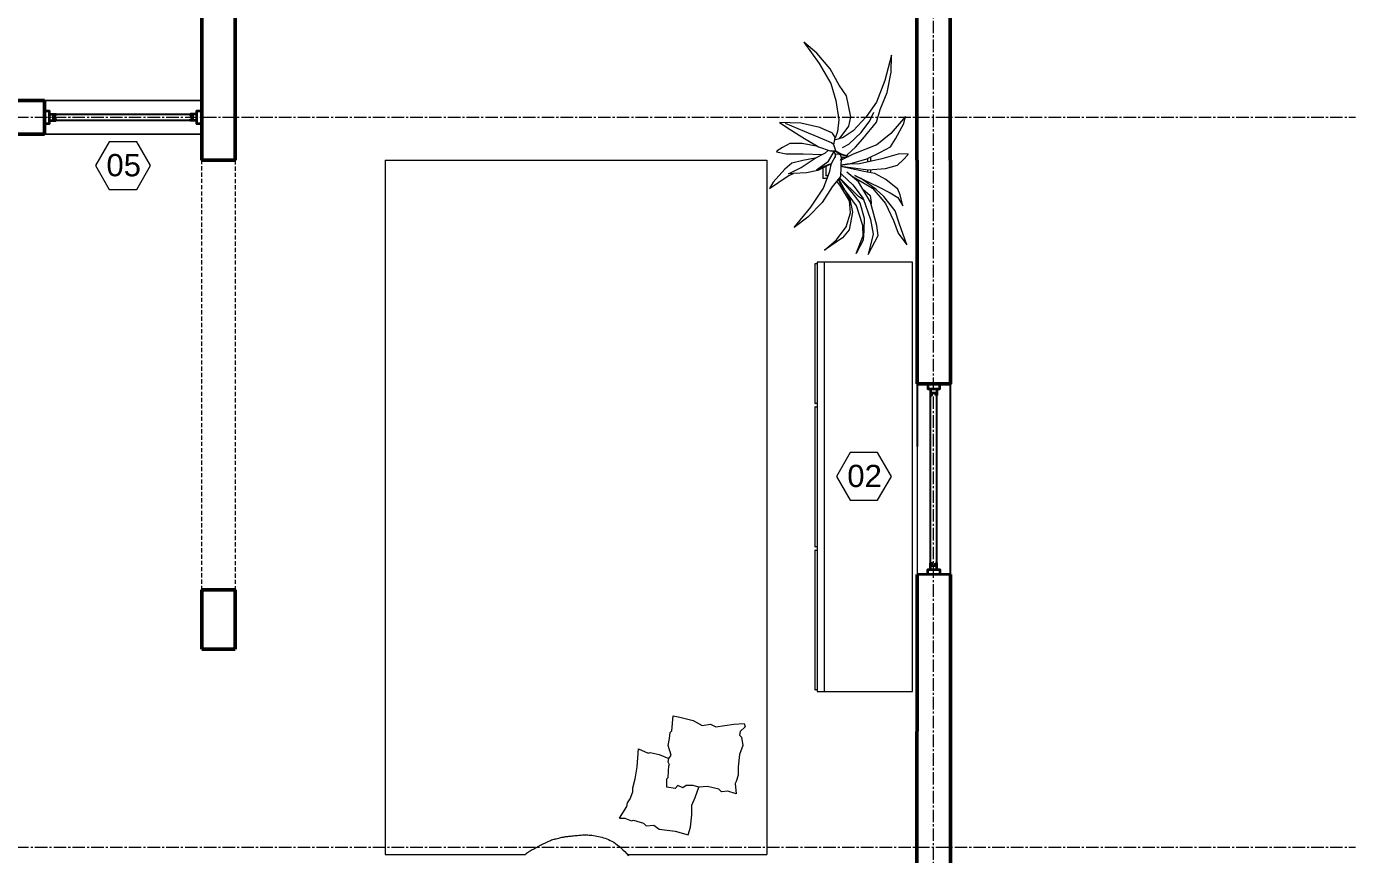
# Model space of a CAD drawing. Header units: centimetres. Extents: x -1487 to 7635, y -1892 to 2688.
# Drawn here: x 2628 to 3186, y 1132 to 1479 of the extents above; entities that cross this region are included whole.
import ezdxf

# ---------------------------------------------------------------- set-up
doc = ezdxf.new("R2010")
doc.units = ezdxf.units.CM
doc.linetypes.add('CENTRO2', pattern=[1.125, 0.75, -0.125, 0.125, -0.125])
doc.linetypes.add('HIDDEN', pattern=[0.375, 0.25, -0.125])
for name, color, linetype, lineweight in [('A-FURN', 8, 'Continuous', 18), ('A-FURN_Num_Penna__8_Num_Penna__8_Num_Penna__8_Num_Penna__8_Num_Penna__8_Num_Penna__8_Num_Penna__8_Num_Penna__8_Num_Penna__8_Num_Penna__8_Num_Penna__253', 253, 'Continuous', 18), ('A-WALL-FULL', 7, 'Continuous', 35), ('AA - linee quote', 3, 'Continuous', 13), ('AA - montanti', 7, 'Continuous', 35), ('AA - pareti sezionate', 7, 'Continuous', 50), ('AA - pareti sezionate_Num_Penna__254_Num_Penna__254_Num_Penna__254_Num_Penna__254_Num_Penna__254_Num_Penna__254_Num_Penna__254_Num_Penna__254_Num_Penna__254_Num_Penna__254', 254, 'Continuous', 18), ('AA - serramenti e porte', 4, 'Continuous', 25), ('AA- arredo', 8, 'Continuous', 18), ('J- montanti', 7, 'Continuous', 35), ('PIANTE_Num_Penna__252_Num_Penna__252_Num_Penna__252', 252, 'Continuous', 18)]:
    doc.layers.add(name, color=color, linetype=linetype, lineweight=lineweight)
doc.layers.add('A-WALL-FULL_Num_Penna__7_Num_Penna__7_Num_Penna__7_Num_Penna__7_Num_Penna__7_Num_Penna__7_Num_Penna__7_Num_Penna__7_Num_Penna__10_Num_Penna__11_Num_Penna__13', color=7, linetype='Continuous', lineweight=18, true_color=0x636466)
doc.layers.add('Layer1', color=7, linetype='Continuous')
doc.styles.add('ARIAL', font='Arial.ttf')

msp = doc.modelspace()

# ---------------------------------------------------------------- linework, layer by layer
at = {"layer": 'A-FURN'}
for p, q in [((2701.5996, 1448.1865), (2635.5996, 1448.1865)), ((2701.5996, 1434.1865), (2635.5996, 1434.1865))]:
    msp.add_line(p, q, dxfattribs=at)
at = {"layer": 'A-FURN_Num_Penna__8_Num_Penna__8_Num_Penna__8_Num_Penna__8_Num_Penna__8_Num_Penna__8_Num_Penna__8_Num_Penna__8_Num_Penna__8_Num_Penna__8_Num_Penna__253', "color": 253, "linetype": 'Continuous', "lineweight": 18}
for p, q in [((2898.7521, 1183.935), (2899.3324, 1190.3184)), ((2899.3324, 1190.3184), (2902.234, 1189.7381)), ((2902.234, 1189.7381), (2907.747, 1188.2873)), ((2907.747, 1188.2873), (2911.519, 1186.2562)), ((2897.8816, 1180.7433), (2898.1718, 1183.3547)), ((2898.1718, 1183.3547), (2898.7521, 1183.935)), ((2911.519, 1186.2562), (2915.0009, 1186.8365)), ((2915.0009, 1186.8365), (2917.3221, 1185.6759)), ((2917.3221, 1185.6759), (2924.8662, 1186.8365)), ((2924.8662, 1186.8365), (2929.2186, 1187.1267)), ((2927.4776, 1183.6448), (2927.1875, 1182.194)), ((2927.1875, 1182.194), (2928.0579, 1181.3236)), ((2929.5087, 1185.6759), (2927.4776, 1183.6448)), ((2929.2186, 1187.1267), (2929.5087, 1185.6759)), ((2884.5344, 1172.6189), (2884.8246, 1176.3909)), ((2884.8246, 1176.3909), (2888.8868, 1174.65)), ((2897.3013, 1177.8417), (2897.8816, 1180.7433)), ((2898.462, 1173.7795), (2897.3013, 1177.8417)), ((2928.6382, 1177.8417), (2927.1875, 1174.0697)), ((2928.0579, 1181.3236), (2928.6382, 1177.8417)), ((2884.2443, 1168.8468), (2884.5344, 1172.6189)), ((2888.8868, 1174.65), (2889.7573, 1174.9401)), ((2889.7573, 1174.9401), (2893.5293, 1174.0697)), ((2893.5293, 1174.0697), (2897.5915, 1172.3287)), ((2897.3013, 1170.8779), (2897.5915, 1172.3287)), ((2897.8816, 1169.7173), (2897.3013, 1170.8779)), ((2897.5915, 1172.3287), (2898.462, 1173.7795)), ((2927.1875, 1174.0697), (2926.6071, 1168.8468)), ((2883.3738, 1163.9142), (2884.2443, 1168.8468)), ((2897.3013, 1164.4945), (2897.5915, 1169.4272)), ((2897.5915, 1169.4272), (2897.8816, 1169.7173)), ((2926.6071, 1165.365), (2925.7367, 1162.7535)), ((2926.6071, 1168.8468), (2926.6071, 1165.365)), ((2882.5033, 1160.1421), (2883.3738, 1163.9142)), ((2882.5033, 1158.4012), (2882.5033, 1160.1421)), ((2896.721, 1163.9142), (2897.3013, 1164.4945)), ((2896.721, 1160.4323), (2896.721, 1163.9142)), ((2900.2029, 1159.852), (2896.721, 1160.4323)), ((2901.3635, 1161.0126), (2900.2029, 1159.852)), ((2903.3946, 1160.1421), (2901.3635, 1161.0126)), ((2904.8454, 1161.0126), (2903.3946, 1160.1421)), ((2907.747, 1161.0126), (2904.8454, 1161.0126)), ((2910.0682, 1160.4323), (2907.747, 1161.0126)), ((2908.6174, 1156.0799), (2910.0682, 1160.4323)), ((2913.8403, 1160.7225), (2910.0682, 1160.4323)), ((2918.4828, 1159.5618), (2913.8403, 1160.7225)), ((2925.7367, 1162.7535), (2925.4465, 1161.8831)), ((2925.4465, 1161.8831), (2925.7367, 1157.5307)), ((2880.1821, 1153.7587), (2881.3427, 1155.4996)), ((2881.3427, 1155.4996), (2882.5033, 1158.4012)), ((2907.1667, 1152.8882), (2908.6174, 1156.0799)), ((2919.6434, 1158.4012), (2918.4828, 1159.5618)), ((2922.2548, 1158.6914), (2919.6434, 1158.4012)), ((2925.7367, 1157.5307), (2922.2548, 1158.6914)), ((2876.809, 1147.3753), (2879.8919, 1152.3079)), ((2879.8919, 1152.3079), (2880.1821, 1153.7587)), ((2906.5863, 1143.6032), (2907.1667, 1148.826)), ((2907.1667, 1148.826), (2907.1667, 1152.8882)), ((2876.809, 1147.3753), (2879.0215, 1147.3753)), ((2879.0215, 1147.3753), (2881.923, 1146.2146)), ((2881.923, 1146.2146), (2882.7935, 1146.5048)), ((2882.7935, 1146.5048), (2886.8557, 1145.3442)), ((2886.8557, 1145.3442), (2888.0163, 1144.1835)), ((2888.0163, 1144.1835), (2891.208, 1144.4737)), ((2891.208, 1144.4737), (2893.5293, 1142.7327)), ((2905.7159, 1140.4115), (2906.5863, 1143.6032)), ((2893.5293, 1142.7327), (2900.2029, 1141.8623)), ((2900.2029, 1141.8623), (2905.7159, 1140.4115))]:
    msp.add_line(p, q, dxfattribs=at)
at = {"layer": 'A-WALL-FULL'}
msp.add_line((3015.6892, 1249.4789), (3001.6892, 1249.4789), dxfattribs=at)
at = {"layer": 'A-WALL-FULL_Num_Penna__7_Num_Penna__7_Num_Penna__7_Num_Penna__7_Num_Penna__7_Num_Penna__7_Num_Penna__7_Num_Penna__7_Num_Penna__10_Num_Penna__11_Num_Penna__13', "color": 251, "linetype": 'Continuous', "lineweight": 18, "true_color": 0x636466}
for p, q in [((2980.9485, 1423.9504), (2980.9485, 1422.4568)), ((2982.1485, 1424.5242), (2982.1485, 1422.7215)), ((2962.1485, 1419.9082), (2962.1485, 1415.4711)), ((2963.3485, 1420.5057), (2963.3485, 1416.6711)), ((2964.397, 1416.6711), (2963.3485, 1416.6711)), ((2975.8312, 1416.6711), (2975.8, 1416.6711)), ((2980.9485, 1419.278), (2980.9485, 1418.16)), ((2982.1485, 1419.3092), (2982.1485, 1417.9401)), ((2963.9523, 1415.4711), (2962.1485, 1415.4711)), ((2969.5389, 1415.4711), (2969.327, 1415.4711)), ((2969.5389, 1415.4711), (2969.327, 1415.4711)), ((2976.0934, 1415.4711), (2975.5449, 1415.4711)), ((2976.0934, 1415.4711), (2975.5449, 1415.4711)), ((2978.3827, 1415.4711), (2978.047, 1415.4711)), ((2978.3827, 1415.4711), (2978.047, 1415.4711))]:
    msp.add_line(p, q, dxfattribs=at)
at = {"layer": 'AA - linee quote', "linetype": 'CENTRO2', "ltscale": 7}
for p, q in [((3008.5996, 673.1865), (3008.5996, 1920.1865)), ((1938.5996, 1441.1865), (3185.5996, 1441.1865)), ((1938.5996, 1135.1865), (3185.5996, 1135.1865))]:
    msp.add_line(p, q, dxfattribs=at)
at = {"layer": 'AA - linee quote'}
for points in [[(2680.0809, 1420.925), (2674.3074, 1430.925), (2662.7604, 1430.925), (2656.9869, 1420.925), (2662.7604, 1410.925), (2674.3074, 1410.925)], [(2990.9201, 1290.6418), (2985.1466, 1300.6418), (2973.5996, 1300.6418), (2967.8261, 1290.6418), (2973.5996, 1280.6418), (2985.1466, 1280.6418)]]:
    msp.add_lwpolyline(points, close=True, dxfattribs=at)
at = {"layer": 'AA - montanti'}
for points in [[(2635.5996, 1443.7297), (2635.5996, 1438.6432), (2637.7655, 1438.6432), (2637.7655, 1443.7297)], [(2701.5996, 1438.6432), (2701.5996, 1443.7297), (2699.4338, 1443.7297), (2699.4338, 1438.6432)], [(3011.2324, 1329.4789), (3006.1459, 1329.4789), (3006.1459, 1327.3131), (3011.2324, 1327.3131)], [(3011.2324, 1249.4789), (3006.1459, 1249.4789), (3006.1459, 1251.6448), (3011.2324, 1251.6448)]]:
    msp.add_lwpolyline(points, close=True, dxfattribs=at)
for points in [[(2637.7655, 1442.499), (2640.3645, 1442.499), (2640.3645, 1441.9365)], [(2637.7655, 1439.874), (2640.3645, 1439.874), (2640.3645, 1440.4365), (2639.4321, 1440.4365), (2639.4321, 1440.9365), (2639.4321, 1441.4365), (2639.4321, 1441.9365), (2640.3645, 1441.9365)], [(2699.4338, 1442.499), (2696.8347, 1442.499), (2696.8347, 1441.9365), (2697.7672, 1441.9365), (2697.7672, 1441.4365), (2697.7672, 1440.9365), (2697.7672, 1440.4365), (2696.8347, 1440.4365)], [(2699.4338, 1439.874), (2696.8347, 1439.874), (2696.8347, 1440.4365)], [(3007.3767, 1327.3131), (3007.3767, 1324.714), (3007.9392, 1324.714), (3007.9392, 1325.6465), (3008.4392, 1325.6465), (3008.9392, 1325.6465), (3009.4391, 1325.6465), (3009.4391, 1324.714)], [(3010.0016, 1327.3131), (3010.0016, 1324.714), (3009.4704, 1324.714)], [(3007.3767, 1251.6448), (3007.3767, 1254.2438), (3007.9392, 1254.2438), (3007.9392, 1253.3114), (3008.4392, 1253.3114), (3008.9392, 1253.3114), (3009.4391, 1253.3114), (3009.4391, 1254.2438)], [(3010.0016, 1251.6448), (3010.0016, 1254.2438), (3009.4704, 1254.2438)]]:
    msp.add_lwpolyline(points, dxfattribs=at)
at = {"layer": 'AA - pareti sezionate'}
for p, q in [((3015.5996, 1750.1865), (3015.5996, 1423.1865)), ((3001.5996, 1423.1865), (3001.5996, 1736.1865)), ((2635.5996, 1448.1865), (2550.5996, 1448.1823)), ((2635.5996, 1448.1865), (2635.5996, 1434.1865)), ((2635.5996, 1434.1865), (2635.5996, 1448.1865)), ((2635.5996, 1434.1865), (2556.6125, 1434.1865)), ((2701.5996, 1423.1865), (2715.5996, 1423.1865)), ((3001.6892, 1329.4789), (3015.6892, 1329.4789)), ((3001.5996, 857.1865), (3001.6892, 1249.4789)), ((2701.5996, 1243.0311), (2715.5996, 1243.0311)), ((2701.5996, 1243.0311), (2701.5996, 1218.1865)), ((2715.5996, 1243.0311), (2715.5996, 1218.1865)), ((2715.5996, 1218.1865), (2701.5996, 1218.1865))]:
    msp.add_line(p, q, dxfattribs=at)
at = {"layer": 'AA - pareti sezionate', "linetype": 'Continuous'}
for p, q in [((2701.5996, 1492.4789), (2701.5996, 1448.1865)), ((2715.5996, 1448.1865), (2715.5996, 1492.4789)), ((2701.5996, 1448.1865), (2701.5996, 1423.1865)), ((2715.5996, 1423.1865), (2715.5996, 1448.1865))]:
    msp.add_line(p, q, dxfattribs=at)
at = {"layer": 'AA - pareti sezionate'}
for points in [[(3001.6892, 1329.4789), (3001.6892, 1423.1865)], [(3015.6892, 1423.1865), (3015.6892, 1329.4789)]]:
    msp.add_lwpolyline(points, close=True, dxfattribs=at)
msp.add_lwpolyline([(3015.6892, 1249.4789), (3015.5996, 843.1865), (2919.5996, 843.1865), (2919.5996, 857.1865), (3001.5996, 857.1865)], dxfattribs=at)
at = {"layer": 'AA - pareti sezionate_Num_Penna__254_Num_Penna__254_Num_Penna__254_Num_Penna__254_Num_Penna__254_Num_Penna__254_Num_Penna__254_Num_Penna__254_Num_Penna__254_Num_Penna__254', "color": 254, "linetype": 'Continuous', "lineweight": 18}
msp.add_line((2964.5164, 1427.4077), (2964.5164, 1427.38), dxfattribs=at)
at = {"layer": 'AA - serramenti e porte'}
for p, q in [((2640.3645, 1442.499), (2696.8347, 1442.499)), ((2696.8347, 1439.874), (2640.3872, 1439.874)), ((3007.3767, 1254.2438), (3007.3767, 1324.714)), ((3010.0016, 1254.2438), (3010.0016, 1324.714))]:
    msp.add_line(p, q, dxfattribs=at)
at = {"layer": 'AA- arredo', "lineweight": 13}
for p, q in [((2635.5996, 1448.1865), (2701.5996, 1448.1865)), ((2635.5996, 1434.1865), (2701.5996, 1434.1865)), ((3001.6892, 1329.4789), (3001.6892, 1249.4789)), ((3015.6892, 1329.4789), (3015.6892, 1249.4789))]:
    msp.add_line(p, q, dxfattribs=at)
at = {"layer": 'AA- arredo', "linetype": 'HIDDEN', "ltscale": 7}
for p, q in [((2701.5996, 1243.0311), (2701.5996, 1423.1865)), ((2715.5996, 1423.1865), (2715.5996, 1243.0311))]:
    msp.add_line(p, q, dxfattribs=at)
at = {"layer": 'AA- arredo', "linetype": 'Continuous', "lineweight": 18}
for p, q in [((2778.5996, 1423.1865), (2778.5996, 1132.1865)), ((2778.5996, 1423.1865), (2938.5996, 1423.1865)), ((2778.5996, 1423.1865), (2778.5996, 1132.1865)), ((2938.5996, 1423.1865), (2938.5996, 1132.1865)), ((2778.5996, 1132.1865), (2837.3705, 1132.1865)), ((2880.0839, 1132.1865), (2938.5996, 1132.1865))]:
    msp.add_line(p, q, dxfattribs=at)
at = {"layer": 'AA- arredo'}
for p, q in [((2958.789, 1379.684), (2958.7889, 1379.68)), ((2958.7889, 1379.68), (2958.7889, 1379.6789)), ((2958.7889, 1379.6789), (2958.7889, 1321.2789)), ((2958.7893, 1379.688), (2958.789, 1379.684)), ((2958.7898, 1379.692), (2958.7893, 1379.688)), ((2958.7904, 1379.6959), (2958.7898, 1379.692)), ((2958.7911, 1379.6998), (2958.7904, 1379.6959)), ((2958.792, 1379.7037), (2958.7911, 1379.6998)), ((2958.7931, 1379.7076), (2958.792, 1379.7037)), ((2958.7943, 1379.7114), (2958.7931, 1379.7076)), ((2958.7957, 1379.7152), (2958.7943, 1379.7114)), ((2958.7972, 1379.7189), (2958.7957, 1379.7152)), ((2958.7989, 1379.7225), (2958.7972, 1379.7189)), ((2958.8007, 1379.7261), (2958.7989, 1379.7225)), ((2958.8027, 1379.7295), (2958.8007, 1379.7261)), ((2958.8048, 1379.7329), (2958.8027, 1379.7295)), ((2958.807, 1379.7363), (2958.8048, 1379.7329)), ((2958.8094, 1379.7395), (2958.807, 1379.7363)), ((2958.8118, 1379.7426), (2958.8094, 1379.7395)), ((2958.8145, 1379.7457), (2958.8118, 1379.7426)), ((2958.8172, 1379.7486), (2958.8145, 1379.7457)), ((2958.82, 1379.7514), (2958.8172, 1379.7486)), ((2958.823, 1379.7541), (2958.82, 1379.7514)), ((2958.826, 1379.7567), (2958.823, 1379.7541)), ((2958.8292, 1379.7591), (2958.826, 1379.7567)), ((2958.8325, 1379.7615), (2958.8292, 1379.7591)), ((2958.8358, 1379.7636), (2958.8325, 1379.7615)), ((2958.8392, 1379.7657), (2958.8358, 1379.7636)), ((2958.8427, 1379.7676), (2958.8392, 1379.7657)), ((2958.8463, 1379.7694), (2958.8427, 1379.7676)), ((2958.85, 1379.771), (2958.8463, 1379.7694)), ((2958.8537, 1379.7725), (2958.85, 1379.771)), ((2958.8575, 1379.7738), (2958.8537, 1379.7725)), ((2958.8613, 1379.775), (2958.8575, 1379.7738)), ((2958.8651, 1379.7761), (2958.8613, 1379.775)), ((2958.869, 1379.7769), (2958.8651, 1379.7761)), ((2958.873, 1379.7776), (2958.869, 1379.7769)), ((2958.8769, 1379.7782), (2958.873, 1379.7776)), ((2958.8809, 1379.7786), (2958.8769, 1379.7782)), ((2958.8849, 1379.7788), (2958.8809, 1379.7786)), ((2958.8889, 1379.7789), (2958.8849, 1379.7788)), ((2959.6889, 1379.7789), (2958.8889, 1379.7789)), ((2959.69, 1379.7789), (2959.6889, 1379.7789)), ((2959.694, 1379.7788), (2959.69, 1379.7789)), ((2959.698, 1379.7785), (2959.694, 1379.7788)), ((2959.702, 1379.7781), (2959.698, 1379.7785)), ((2959.7059, 1379.7775), (2959.702, 1379.7781)), ((2959.7098, 1379.7767), (2959.7059, 1379.7775)), ((2959.7137, 1379.7758), (2959.7098, 1379.7767)), ((2959.7176, 1379.7747), (2959.7137, 1379.7758)), ((2959.7214, 1379.7735), (2959.7176, 1379.7747)), ((2959.7252, 1379.7721), (2959.7214, 1379.7735)), ((2959.7289, 1379.7706), (2959.7252, 1379.7721)), ((2959.7325, 1379.7689), (2959.7289, 1379.7706)), ((2959.736, 1379.7671), (2959.7325, 1379.7689)), ((2959.7395, 1379.7652), (2959.736, 1379.7671)), ((2959.7429, 1379.7631), (2959.7395, 1379.7652)), ((2959.7463, 1379.7608), (2959.7429, 1379.7631)), ((2959.7495, 1379.7585), (2959.7463, 1379.7608)), ((2959.7526, 1379.756), (2959.7495, 1379.7585)), ((2959.7557, 1379.7534), (2959.7526, 1379.756)), ((2959.7586, 1379.7507), (2959.7557, 1379.7534)), ((2959.7614, 1379.7478), (2959.7586, 1379.7507)), ((2959.7641, 1379.7449), (2959.7614, 1379.7478)), ((2959.7667, 1379.7418), (2959.7641, 1379.7449)), ((2959.7691, 1379.7386), (2959.7667, 1379.7418)), ((2959.7714, 1379.7354), (2959.7691, 1379.7386)), ((2959.7736, 1379.732), (2959.7714, 1379.7354)), ((2959.7757, 1379.7286), (2959.7736, 1379.732)), ((2959.7776, 1379.7251), (2959.7757, 1379.7286)), ((2959.7794, 1379.7215), (2959.7776, 1379.7251)), ((2959.781, 1379.7179), (2959.7794, 1379.7215)), ((2959.7825, 1379.7141), (2959.781, 1379.7179)), ((2959.7838, 1379.7104), (2959.7825, 1379.7141)), ((2959.785, 1379.7066), (2959.7838, 1379.7104)), ((2959.786, 1379.7027), (2959.785, 1379.7066)), ((2959.7869, 1379.6988), (2959.786, 1379.7027)), ((2959.7876, 1379.6949), (2959.7869, 1379.6988)), ((2959.7882, 1379.6909), (2959.7876, 1379.6949)), ((2959.7886, 1379.6869), (2959.7882, 1379.6909)), ((2959.7888, 1379.6829), (2959.7886, 1379.6869)), ((2959.7893, 1380.384), (2959.7892, 1380.38)), ((2959.7892, 1380.38), (2959.7892, 1380.3789)), ((2959.7892, 1380.3789), (2959.7892, 1200.5789)), ((2959.7896, 1380.388), (2959.7893, 1380.384)), ((2959.79, 1380.392), (2959.7896, 1380.388)), ((2959.7906, 1380.3959), (2959.79, 1380.392)), ((2959.7914, 1380.3998), (2959.7906, 1380.3959)), ((2959.7923, 1380.4037), (2959.7914, 1380.3998)), ((2959.7934, 1380.4076), (2959.7923, 1380.4037)), ((2959.7946, 1380.4114), (2959.7934, 1380.4076)), ((2959.796, 1380.4152), (2959.7946, 1380.4114)), ((2959.7975, 1380.4189), (2959.796, 1380.4152)), ((2959.7991, 1380.4225), (2959.7975, 1380.4189)), ((2959.801, 1380.4261), (2959.7991, 1380.4225)), ((2959.8029, 1380.4295), (2959.801, 1380.4261)), ((2959.805, 1380.433), (2959.8029, 1380.4295)), ((2959.8072, 1380.4363), (2959.805, 1380.433)), ((2959.8096, 1380.4395), (2959.8072, 1380.4363)), ((2959.8121, 1380.4426), (2959.8096, 1380.4395)), ((2959.8147, 1380.4457), (2959.8121, 1380.4426)), ((2959.8174, 1380.4486), (2959.8147, 1380.4457)), ((2959.8203, 1380.4514), (2959.8174, 1380.4486)), ((2959.8232, 1380.4541), (2959.8203, 1380.4514)), ((2959.8263, 1380.4567), (2959.8232, 1380.4541)), ((2959.8294, 1380.4591), (2959.8263, 1380.4567)), ((2959.8327, 1380.4615), (2959.8294, 1380.4591)), ((2959.836, 1380.4636), (2959.8327, 1380.4615)), ((2959.8395, 1380.4657), (2959.836, 1380.4636)), ((2959.843, 1380.4676), (2959.8395, 1380.4657)), ((2959.8466, 1380.4694), (2959.843, 1380.4676)), ((2959.8502, 1380.471), (2959.8466, 1380.4694)), ((2959.8539, 1380.4725), (2959.8502, 1380.471)), ((2959.8577, 1380.4738), (2959.8539, 1380.4725)), ((2959.8615, 1380.475), (2959.8577, 1380.4738)), ((2959.8654, 1380.4761), (2959.8615, 1380.475)), ((2959.8693, 1380.4769), (2959.8654, 1380.4761)), ((2959.8732, 1380.4776), (2959.8693, 1380.4769)), ((2959.8772, 1380.4782), (2959.8732, 1380.4776)), ((2959.8812, 1380.4786), (2959.8772, 1380.4782)), ((2959.8852, 1380.4788), (2959.8812, 1380.4786)), ((2959.8892, 1380.4789), (2959.8852, 1380.4788)), ((2999.6892, 1380.4789), (2959.8892, 1380.4789)), ((2962.6996, 1380.4789), (2962.6996, 1200.4789)), ((2999.6902, 1380.4789), (2999.6891, 1380.4789)), ((2999.6942, 1380.4788), (2999.6902, 1380.4789)), ((2999.6982, 1380.4785), (2999.6942, 1380.4788)), ((2999.7022, 1380.4781), (2999.6982, 1380.4785)), ((2999.7061, 1380.4775), (2999.7022, 1380.4781)), ((2999.7101, 1380.4767), (2999.7061, 1380.4775)), ((2999.714, 1380.4758), (2999.7101, 1380.4767)), ((2999.7178, 1380.4747), (2999.714, 1380.4758)), ((2999.7216, 1380.4735), (2999.7178, 1380.4747)), ((2999.7254, 1380.4721), (2999.7216, 1380.4735)), ((2999.7291, 1380.4706), (2999.7254, 1380.4721)), ((2999.7327, 1380.4689), (2999.7291, 1380.4706)), ((2999.7363, 1380.4671), (2999.7327, 1380.4689)), ((2999.7398, 1380.4652), (2999.7363, 1380.4671)), ((2999.7432, 1380.4631), (2999.7398, 1380.4652)), ((2999.7465, 1380.4608), (2999.7432, 1380.4631)), ((2999.7497, 1380.4585), (2999.7465, 1380.4608)), ((2999.7529, 1380.456), (2999.7497, 1380.4585)), ((2999.7559, 1380.4534), (2999.7529, 1380.456)), ((2999.7588, 1380.4507), (2999.7559, 1380.4534)), ((2999.7616, 1380.4478), (2999.7588, 1380.4507)), ((2999.7643, 1380.4449), (2999.7616, 1380.4478)), ((2999.7669, 1380.4418), (2999.7643, 1380.4449)), ((2999.7694, 1380.4386), (2999.7669, 1380.4418)), ((2999.7717, 1380.4354), (2999.7694, 1380.4386)), ((2999.7739, 1380.432), (2999.7717, 1380.4354)), ((2999.7759, 1380.4286), (2999.7739, 1380.432)), ((2999.7778, 1380.4251), (2999.7759, 1380.4286)), ((2999.7796, 1380.4215), (2999.7778, 1380.4251)), ((2999.7813, 1380.4179), (2999.7796, 1380.4215)), ((2999.7827, 1380.4141), (2999.7813, 1380.4179)), ((2999.7841, 1380.4104), (2999.7827, 1380.4141)), ((2999.7853, 1380.4066), (2999.7841, 1380.4104)), ((2999.7863, 1380.4027), (2999.7853, 1380.4066)), ((2999.7872, 1380.3988), (2999.7863, 1380.4027)), ((2999.7879, 1380.3949), (2999.7872, 1380.3988)), ((2999.7884, 1380.3909), (2999.7879, 1380.3949)), ((2999.7888, 1380.3869), (2999.7884, 1380.3909)), ((2999.7891, 1380.3829), (2999.7888, 1380.3869)), ((2999.7891, 1380.3789), (2999.7891, 1380.3829)), ((2999.7891, 1200.5789), (2999.7891, 1380.3789)), ((2999.6902, 1370.4789), (2999.6891, 1370.4789)), ((2999.6942, 1370.4788), (2999.6902, 1370.4789)), ((2999.6982, 1370.4785), (2999.6942, 1370.4788)), ((2999.7022, 1370.4781), (2999.6982, 1370.4785)), ((2999.7061, 1370.4775), (2999.7022, 1370.4781)), ((2999.7101, 1370.4767), (2999.7061, 1370.4775)), ((2999.714, 1370.4758), (2999.7101, 1370.4767)), ((2999.7178, 1370.4747), (2999.714, 1370.4758)), ((2999.7216, 1370.4735), (2999.7178, 1370.4747)), ((2999.7254, 1370.4721), (2999.7216, 1370.4735)), ((2999.7291, 1370.4706), (2999.7254, 1370.4721)), ((2999.7327, 1370.4689), (2999.7291, 1370.4706)), ((2999.7363, 1370.4671), (2999.7327, 1370.4689)), ((2999.7398, 1370.4652), (2999.7363, 1370.4671)), ((2999.7432, 1370.4631), (2999.7398, 1370.4652)), ((2999.7465, 1370.4608), (2999.7432, 1370.4631)), ((2999.7497, 1370.4585), (2999.7465, 1370.4608)), ((2999.7529, 1370.456), (2999.7497, 1370.4585)), ((2999.7559, 1370.4534), (2999.7529, 1370.456)), ((2999.7588, 1370.4507), (2999.7559, 1370.4534)), ((2999.7616, 1370.4478), (2999.7588, 1370.4507)), ((2999.7643, 1370.4449), (2999.7616, 1370.4478)), ((2999.7669, 1370.4418), (2999.7643, 1370.4449)), ((2999.7694, 1370.4386), (2999.7669, 1370.4418)), ((2999.7717, 1370.4354), (2999.7694, 1370.4386)), ((2999.7739, 1370.432), (2999.7717, 1370.4354)), ((2999.7759, 1370.4286), (2999.7739, 1370.432)), ((2999.7778, 1370.4251), (2999.7759, 1370.4286)), ((2999.7796, 1370.4215), (2999.7778, 1370.4251)), ((2999.7813, 1370.4179), (2999.7796, 1370.4215)), ((2999.7827, 1370.4142), (2999.7813, 1370.4179)), ((2999.7841, 1370.4104), (2999.7827, 1370.4142)), ((2999.7853, 1370.4066), (2999.7841, 1370.4104)), ((2999.7863, 1370.4027), (2999.7853, 1370.4066)), ((2999.7872, 1370.3988), (2999.7863, 1370.4027)), ((2999.7879, 1370.3949), (2999.7872, 1370.3988)), ((2999.7884, 1370.3909), (2999.7879, 1370.3949)), ((2999.7888, 1370.3869), (2999.7884, 1370.3909)), ((2999.7891, 1370.3829), (2999.7888, 1370.3869)), ((2999.7891, 1370.3789), (2999.7891, 1370.3829)), ((2958.789, 1319.684), (2958.7889, 1319.68)), ((2958.7889, 1319.68), (2958.7889, 1319.6789)), ((2958.7889, 1319.6789), (2958.7889, 1261.2789)), ((2958.7893, 1319.688), (2958.789, 1319.684)), ((2958.7898, 1319.692), (2958.7893, 1319.688)), ((2958.7904, 1319.6959), (2958.7898, 1319.692)), ((2958.7911, 1319.6998), (2958.7904, 1319.6959)), ((2958.792, 1319.7037), (2958.7911, 1319.6998)), ((2958.7931, 1319.7076), (2958.792, 1319.7037)), ((2958.7943, 1319.7114), (2958.7931, 1319.7076)), ((2958.7957, 1319.7152), (2958.7943, 1319.7114)), ((2958.7972, 1319.7189), (2958.7957, 1319.7152)), ((2958.7989, 1319.7225), (2958.7972, 1319.7189)), ((2958.8007, 1319.7261), (2958.7989, 1319.7225)), ((2958.8027, 1319.7295), (2958.8007, 1319.7261)), ((2958.8048, 1319.733), (2958.8027, 1319.7295)), ((2958.807, 1319.7363), (2958.8048, 1319.733)), ((2958.8094, 1319.7395), (2958.807, 1319.7363)), ((2958.8118, 1319.7426), (2958.8094, 1319.7395)), ((2958.8145, 1319.7457), (2958.8118, 1319.7426)), ((2958.8172, 1319.7486), (2958.8145, 1319.7457)), ((2958.82, 1319.7514), (2958.8172, 1319.7486)), ((2958.823, 1319.7541), (2958.82, 1319.7514)), ((2958.826, 1319.7567), (2958.823, 1319.7541)), ((2958.8292, 1319.7591), (2958.826, 1319.7567)), ((2958.8325, 1319.7615), (2958.8292, 1319.7591)), ((2958.8358, 1319.7636), (2958.8325, 1319.7615)), ((2958.8392, 1319.7657), (2958.8358, 1319.7636)), ((2958.8427, 1319.7676), (2958.8392, 1319.7657)), ((2958.8463, 1319.7694), (2958.8427, 1319.7676)), ((2958.85, 1319.771), (2958.8463, 1319.7694)), ((2958.8537, 1319.7725), (2958.85, 1319.771)), ((2958.8575, 1319.7738), (2958.8537, 1319.7725)), ((2958.8613, 1319.775), (2958.8575, 1319.7738)), ((2958.8651, 1319.7761), (2958.8613, 1319.775)), ((2958.869, 1319.7769), (2958.8651, 1319.7761)), ((2958.873, 1319.7776), (2958.869, 1319.7769)), ((2958.8769, 1319.7782), (2958.873, 1319.7776)), ((2958.8809, 1319.7786), (2958.8769, 1319.7782)), ((2958.8849, 1319.7788), (2958.8809, 1319.7786)), ((2958.8889, 1319.7789), (2958.8849, 1319.7788)), ((2958.8889, 1319.7789), (2959.6889, 1319.7789)), ((2959.6887, 1321.1824), (2958.8892, 1321.1824)), ((2959.69, 1319.7789), (2959.6889, 1319.7789)), ((2959.694, 1319.7788), (2959.69, 1319.7789)), ((2959.698, 1319.7785), (2959.694, 1319.7788)), ((2959.702, 1319.7781), (2959.698, 1319.7785)), ((2959.7059, 1319.7775), (2959.702, 1319.7781)), ((2959.7098, 1319.7767), (2959.7059, 1319.7775)), ((2959.7137, 1319.7758), (2959.7098, 1319.7767)), ((2959.7176, 1319.7747), (2959.7137, 1319.7758)), ((2959.7214, 1319.7735), (2959.7176, 1319.7747)), ((2959.7252, 1319.7721), (2959.7214, 1319.7735)), ((2959.7289, 1319.7706), (2959.7252, 1319.7721)), ((2959.7325, 1319.7689), (2959.7289, 1319.7706)), ((2959.736, 1319.7671), (2959.7325, 1319.7689)), ((2959.7395, 1319.7652), (2959.736, 1319.7671)), ((2959.7429, 1319.7631), (2959.7395, 1319.7652)), ((2959.7463, 1319.7608), (2959.7429, 1319.7631)), ((2959.7495, 1319.7585), (2959.7463, 1319.7608)), ((2959.7526, 1319.756), (2959.7495, 1319.7585)), ((2959.7557, 1319.7534), (2959.7526, 1319.756)), ((2959.7586, 1319.7507), (2959.7557, 1319.7534)), ((2959.7614, 1319.7478), (2959.7586, 1319.7507)), ((2959.7641, 1319.7449), (2959.7614, 1319.7478)), ((2959.7667, 1319.7418), (2959.7641, 1319.7449)), ((2959.7691, 1319.7386), (2959.7667, 1319.7418)), ((2959.7714, 1319.7354), (2959.7691, 1319.7386)), ((2959.7736, 1319.732), (2959.7714, 1319.7354)), ((2959.7757, 1319.7286), (2959.7736, 1319.732)), ((2959.7776, 1319.7251), (2959.7757, 1319.7286)), ((2959.7794, 1319.7215), (2959.7776, 1319.7251)), ((2959.781, 1319.7179), (2959.7794, 1319.7215)), ((2959.7825, 1319.7141), (2959.781, 1319.7179)), ((2959.7838, 1319.7104), (2959.7825, 1319.7141)), ((2959.785, 1319.7066), (2959.7838, 1319.7104)), ((2959.786, 1319.7027), (2959.785, 1319.7066)), ((2959.7869, 1319.6988), (2959.786, 1319.7027)), ((2959.7876, 1319.6949), (2959.7869, 1319.6988)), ((2959.7882, 1319.6909), (2959.7876, 1319.6949)), ((2959.7886, 1319.6869), (2959.7882, 1319.6909)), ((2959.7888, 1319.6829), (2959.7886, 1319.6869)), ((2959.7889, 1319.6789), (2959.7888, 1319.6829)), ((2959.6887, 1261.1824), (2958.8892, 1261.1824)), ((2958.789, 1259.684), (2958.7889, 1259.68)), ((2958.7889, 1259.68), (2958.7889, 1259.6789)), ((2958.7889, 1259.6789), (2958.7889, 1201.2789)), ((2958.7893, 1259.688), (2958.789, 1259.684)), ((2958.7898, 1259.692), (2958.7893, 1259.688)), ((2958.7904, 1259.6959), (2958.7898, 1259.692)), ((2958.7911, 1259.6998), (2958.7904, 1259.6959)), ((2958.792, 1259.7037), (2958.7911, 1259.6998)), ((2958.7931, 1259.7076), (2958.792, 1259.7037)), ((2958.7943, 1259.7114), (2958.7931, 1259.7076)), ((2958.7957, 1259.7152), (2958.7943, 1259.7114)), ((2958.7972, 1259.7189), (2958.7957, 1259.7152)), ((2958.7989, 1259.7225), (2958.7972, 1259.7189)), ((2958.8007, 1259.7261), (2958.7989, 1259.7225)), ((2958.8027, 1259.7295), (2958.8007, 1259.7261)), ((2958.8048, 1259.733), (2958.8027, 1259.7295)), ((2958.807, 1259.7363), (2958.8048, 1259.733)), ((2958.8094, 1259.7395), (2958.807, 1259.7363)), ((2958.8118, 1259.7426), (2958.8094, 1259.7395)), ((2958.8145, 1259.7457), (2958.8118, 1259.7426)), ((2958.8172, 1259.7486), (2958.8145, 1259.7457)), ((2958.82, 1259.7514), (2958.8172, 1259.7486)), ((2958.823, 1259.7541), (2958.82, 1259.7514)), ((2958.826, 1259.7567), (2958.823, 1259.7541)), ((2958.8292, 1259.7591), (2958.826, 1259.7567)), ((2958.8325, 1259.7615), (2958.8292, 1259.7591)), ((2958.8358, 1259.7636), (2958.8325, 1259.7615)), ((2958.8392, 1259.7657), (2958.8358, 1259.7636)), ((2958.8427, 1259.7676), (2958.8392, 1259.7657)), ((2958.8463, 1259.7694), (2958.8427, 1259.7676)), ((2958.85, 1259.771), (2958.8463, 1259.7694)), ((2958.8537, 1259.7725), (2958.85, 1259.771)), ((2958.8575, 1259.7738), (2958.8537, 1259.7725)), ((2958.8613, 1259.775), (2958.8575, 1259.7738)), ((2958.8651, 1259.7761), (2958.8613, 1259.775)), ((2958.869, 1259.7769), (2958.8651, 1259.7761)), ((2958.873, 1259.7776), (2958.869, 1259.7769)), ((2958.8769, 1259.7782), (2958.873, 1259.7776)), ((2958.8809, 1259.7786), (2958.8769, 1259.7782)), ((2958.8849, 1259.7788), (2958.8809, 1259.7786)), ((2958.8889, 1259.7789), (2958.8849, 1259.7788)), ((2958.8889, 1259.7789), (2959.6889, 1259.7789)), ((2959.69, 1259.7789), (2959.6889, 1259.7789)), ((2959.694, 1259.7788), (2959.69, 1259.7789)), ((2959.698, 1259.7785), (2959.694, 1259.7788)), ((2959.702, 1259.7781), (2959.698, 1259.7785)), ((2959.7059, 1259.7775), (2959.702, 1259.7781)), ((2959.7098, 1259.7767), (2959.7059, 1259.7775)), ((2959.7137, 1259.7758), (2959.7098, 1259.7767)), ((2959.7176, 1259.7747), (2959.7137, 1259.7758)), ((2959.7214, 1259.7735), (2959.7176, 1259.7747)), ((2959.7252, 1259.7721), (2959.7214, 1259.7735)), ((2959.7289, 1259.7706), (2959.7252, 1259.7721)), ((2959.7325, 1259.7689), (2959.7289, 1259.7706)), ((2959.736, 1259.7671), (2959.7325, 1259.7689)), ((2959.7395, 1259.7652), (2959.736, 1259.7671)), ((2959.7429, 1259.7631), (2959.7395, 1259.7652)), ((2959.7463, 1259.7608), (2959.7429, 1259.7631)), ((2959.7495, 1259.7585), (2959.7463, 1259.7608)), ((2959.7526, 1259.756), (2959.7495, 1259.7585)), ((2959.7557, 1259.7534), (2959.7526, 1259.756)), ((2959.7586, 1259.7507), (2959.7557, 1259.7534)), ((2959.7614, 1259.7478), (2959.7586, 1259.7507)), ((2959.7641, 1259.7449), (2959.7614, 1259.7478)), ((2959.7667, 1259.7418), (2959.7641, 1259.7449)), ((2959.7691, 1259.7386), (2959.7667, 1259.7418)), ((2959.7714, 1259.7354), (2959.7691, 1259.7386)), ((2959.7736, 1259.732), (2959.7714, 1259.7354)), ((2959.7757, 1259.7286), (2959.7736, 1259.732)), ((2959.7776, 1259.7251), (2959.7757, 1259.7286)), ((2959.7794, 1259.7215), (2959.7776, 1259.7251)), ((2959.781, 1259.7179), (2959.7794, 1259.7215)), ((2959.7825, 1259.7141), (2959.781, 1259.7179)), ((2959.7838, 1259.7104), (2959.7825, 1259.7141)), ((2959.785, 1259.7066), (2959.7838, 1259.7104)), ((2959.786, 1259.7027), (2959.785, 1259.7066)), ((2959.7869, 1259.6988), (2959.786, 1259.7027)), ((2959.7876, 1259.6949), (2959.7869, 1259.6988)), ((2959.7882, 1259.6909), (2959.7876, 1259.6949)), ((2959.7886, 1259.6869), (2959.7882, 1259.6909)), ((2959.7888, 1259.6829), (2959.7886, 1259.6869)), ((2959.7889, 1259.6789), (2959.7888, 1259.6829)), ((2959.6887, 1201.1824), (2958.8892, 1201.1824)), ((2959.7892, 1200.5789), (2959.7892, 1200.5749)), ((2959.7892, 1200.5749), (2959.7895, 1200.5709)), ((2959.7895, 1200.5709), (2959.7899, 1200.567)), ((2959.7899, 1200.567), (2959.7904, 1200.563)), ((2959.7904, 1200.563), (2959.7912, 1200.5591)), ((2959.7912, 1200.5591), (2959.792, 1200.5552)), ((2959.792, 1200.5552), (2959.7931, 1200.5513)), ((2959.7931, 1200.5513), (2959.7942, 1200.5475)), ((2959.7942, 1200.5475), (2959.7956, 1200.5437)), ((2959.7956, 1200.5437), (2959.7971, 1200.54)), ((2959.7971, 1200.54), (2959.7987, 1200.5363)), ((2959.7987, 1200.5363), (2959.8005, 1200.5327)), ((2959.8005, 1200.5327), (2959.8024, 1200.5292)), ((2959.8024, 1200.5292), (2959.8044, 1200.5258)), ((2959.8044, 1200.5258), (2959.8066, 1200.5225)), ((2959.8066, 1200.5225), (2959.809, 1200.5192)), ((2959.809, 1200.5192), (2959.8114, 1200.516)), ((2959.8114, 1200.516), (2959.814, 1200.513)), ((2959.814, 1200.513), (2959.8167, 1200.51)), ((2959.8167, 1200.51), (2959.8195, 1200.5072)), ((2959.8195, 1200.5072), (2959.8224, 1200.5045)), ((2959.8224, 1200.5045), (2959.8254, 1200.5018)), ((2959.8254, 1200.5018), (2959.8286, 1200.4994)), ((2959.8286, 1200.4994), (2959.8318, 1200.497)), ((2959.8318, 1200.497), (2959.8351, 1200.4948)), ((2959.8351, 1200.4948), (2959.8385, 1200.4927)), ((2959.8385, 1200.4927), (2959.842, 1200.4907)), ((2959.842, 1200.4907), (2959.8456, 1200.4889)), ((2959.8456, 1200.4889), (2959.8492, 1200.4872)), ((2959.8492, 1200.4872), (2959.8529, 1200.4857)), ((2959.8529, 1200.4857), (2959.8567, 1200.4843)), ((2959.8567, 1200.4843), (2959.8605, 1200.4831)), ((2959.8605, 1200.4831), (2959.8643, 1200.482)), ((2959.8643, 1200.482), (2959.8682, 1200.4811)), ((2959.8682, 1200.4811), (2959.8722, 1200.4804)), ((2959.8722, 1200.4804), (2959.8761, 1200.4798)), ((2959.8761, 1200.4798), (2959.8801, 1200.4793)), ((2959.8801, 1200.4793), (2959.8841, 1200.4791)), ((2959.8841, 1200.4791), (2959.8881, 1200.4789)), ((2959.8881, 1200.4789), (2959.8892, 1200.4789)), ((2959.8892, 1200.4789), (2999.6892, 1200.4789)), ((2999.6891, 1200.4789), (2999.6931, 1200.479)), ((2999.6931, 1200.479), (2999.6971, 1200.4792)), ((2999.6971, 1200.4792), (2999.7011, 1200.4796)), ((2999.7011, 1200.4796), (2999.7051, 1200.4802)), ((2999.7051, 1200.4802), (2999.709, 1200.4809)), ((2999.709, 1200.4809), (2999.7129, 1200.4818)), ((2999.7129, 1200.4818), (2999.7168, 1200.4828)), ((2999.7168, 1200.4828), (2999.7206, 1200.484)), ((2999.7206, 1200.484), (2999.7244, 1200.4853)), ((2999.7244, 1200.4853), (2999.7281, 1200.4868)), ((2999.7281, 1200.4868), (2999.7317, 1200.4884)), ((2999.7317, 1200.4884), (2999.7353, 1200.4902)), ((2999.7353, 1200.4902), (2999.7388, 1200.4921)), ((2999.7388, 1200.4921), (2999.7423, 1200.4942)), ((2999.7423, 1200.4942), (2999.7456, 1200.4964)), ((2999.7456, 1200.4964), (2999.7489, 1200.4987)), ((2999.7489, 1200.4987), (2999.752, 1200.5012)), ((2999.752, 1200.5012), (2999.7551, 1200.5037)), ((2999.7551, 1200.5037), (2999.758, 1200.5064)), ((2999.758, 1200.5064), (2999.7609, 1200.5093)), ((2999.7609, 1200.5093), (2999.7636, 1200.5122)), ((2999.7636, 1200.5122), (2999.7662, 1200.5152)), ((2999.7662, 1200.5152), (2999.7687, 1200.5183)), ((2999.7687, 1200.5183), (2999.7711, 1200.5216)), ((2999.7711, 1200.5216), (2999.7733, 1200.5249)), ((2999.7733, 1200.5249), (2999.7754, 1200.5283)), ((2999.7754, 1200.5283), (2999.7773, 1200.5318)), ((2999.7773, 1200.5318), (2999.7792, 1200.5354)), ((2999.7792, 1200.5354), (2999.7808, 1200.539)), ((2999.7808, 1200.539), (2999.7824, 1200.5427)), ((2999.7824, 1200.5427), (2999.7837, 1200.5464)), ((2999.7837, 1200.5464), (2999.785, 1200.5502)), ((2999.785, 1200.5502), (2999.786, 1200.5541)), ((2999.786, 1200.5541), (2999.7869, 1200.558)), ((2999.7869, 1200.558), (2999.7877, 1200.5619)), ((2999.7877, 1200.5619), (2999.7883, 1200.5659)), ((2999.7883, 1200.5659), (2999.7887, 1200.5699)), ((2999.7887, 1200.5699), (2999.789, 1200.5738)), ((2999.789, 1200.5738), (2999.7891, 1200.5778)), ((2999.7891, 1200.5778), (2999.7891, 1200.5789))]:
    msp.add_line(p, q, dxfattribs=at)
at = {"layer": 'AA- arredo', "color": 251, "linetype": 'Continuous', "lineweight": 18, "flags": 128}
for points in [[(2849.9977, 1138.668), (2849.3656, 1138.468), (2848.8034, 1138.2814), (2848.3035, 1138.1068), (2847.8581, 1137.9428), (2847.4595, 1137.7879), (2847.0999, 1137.6407), (2846.7717, 1137.4997), (2846.4671, 1137.3636), (2846.1785, 1137.2306), (2845.8984, 1137.0975), (2845.6194, 1136.9609), (2845.3343, 1136.8174), (2845.0355, 1136.6635), (2844.7159, 1136.4958), (2844.3678, 1136.3109), (2843.9841, 1136.1052), (2843.5601, 1135.8769), (2843.1028, 1135.6296), (2842.6218, 1135.3685), (2842.1269, 1135.0986), (2841.6278, 1134.8251), (2841.1341, 1134.5531), (2840.6556, 1134.2878), (2840.202, 1134.0343), (2839.78, 1133.7956), (2839.3842, 1133.5662), (2839.0064, 1133.3388), (2838.6383, 1133.1056), (2838.2714, 1132.8592), (2837.8974, 1132.5922), (2837.5081, 1132.2968), (2837.0951, 1131.9657)], [(2849.6456, 1138.559), (2850.2802, 1138.7509), (2850.8495, 1138.9144), (2851.3607, 1139.0527), (2851.8209, 1139.1689), (2852.2374, 1139.2661), (2852.6172, 1139.3477), (2852.9677, 1139.4168), (2853.2959, 1139.4764), (2853.6093, 1139.5296), (2853.9156, 1139.5779), (2854.2229, 1139.6227), (2854.5393, 1139.6653), (2854.8728, 1139.707), (2855.2313, 1139.7492), (2855.6229, 1139.7931), (2856.0557, 1139.8401), (2856.5345, 1139.8911), (2857.0516, 1139.9453), (2857.596, 1140.0014), (2858.1569, 1140.0582), (2858.7233, 1140.1144), (2859.2843, 1140.1687), (2859.829, 1140.22), (2860.3466, 1140.2669), (2860.8296, 1140.3082), (2861.2857, 1140.3424), (2861.726, 1140.368), (2862.1615, 1140.3835), (2862.6034, 1140.3874), (2863.0629, 1140.3782), (2863.5509, 1140.3543), (2864.0788, 1140.3143), (2864.6545, 1140.2568), (2865.2733, 1140.1817), (2865.9278, 1140.089), (2866.6102, 1139.9787), (2867.3129, 1139.8507), (2868.0282, 1139.7051), (2868.7485, 1139.5419), (2869.4661, 1139.3611), (2870.1752, 1139.1616), (2870.8776, 1138.9386), (2871.5767, 1138.6858), (2872.2764, 1138.3972), (2872.98, 1138.0669), (2873.6912, 1137.6887), (2874.4137, 1137.2565), (2875.1509, 1136.7644), (2875.9053, 1136.2076), (2876.674, 1135.5868), (2877.4532, 1134.9039), (2878.2387, 1134.161), (2879.0266, 1133.3599), (2879.8129, 1132.5028), (2880.5935, 1131.5916)]]:
    msp.add_lwpolyline(points, dxfattribs=at)
at = {"layer": 'AA- arredo'}
for centre, start, end in [((2958.8853, 1321.2789), 180, 272.310373), ((2959.6926, 1321.2789), 267.689627, 0), ((2958.8853, 1261.2789), 180, 272.310373), ((2959.6926, 1261.2789), 267.689627, 0), ((2958.8853, 1201.2789), 180, 272.310373), ((2959.6926, 1201.2789), 267.689627, 0)]:
    msp.add_arc(centre, 0.0966, start, end, dxfattribs=at)
at = {"layer": 'J- montanti', "lineweight": 13}
msp.add_line((3009.4391, 1324.714), (3009.4704, 1324.714), dxfattribs=at)
at = {"layer": 'Layer1', "color": 251, "true_color": 0x636466}
for p, q in [((3001.6892, 1329.4789), (3001.6892, 1303.1865)), ((3015.6892, 1249.4789), (3015.6892, 1329.4789))]:
    msp.add_line(p, q, dxfattribs=at)
at = {"layer": 'PIANTE_Num_Penna__252_Num_Penna__252_Num_Penna__252', "color": 252, "linetype": 'Continuous', "lineweight": 18, "flags": 128}
for points in [[(2968.9722, 1432.2099), (2969.8555, 1433.2077), (2973.0144, 1437.48), (2973.9146, 1441.3653), (2972.1563, 1450.1607), (2968.9841, 1454.7108), (2965.2464, 1461.4575), (2959.5924, 1468.0753), (2954.1408, 1472.682), (2960.6733, 1463.801), (2965.4464, 1455.4173), (2967.5847, 1448.2353), (2968.8029, 1440.1741), (2968.3125, 1435.2252), (2967.2728, 1432.5153)], [(2971.8617, 1424.9965), (2972.417, 1425.4882), (2975.9282, 1428.6145), (2978.9478, 1432.2143), (2984.7122, 1439.0861), (2986.2795, 1444.4068), (2989.2075, 1451.5422), (2990.8366, 1460.0926), (2991.0229, 1467.2275), (2988.1768, 1456.5764), (2984.6188, 1447.6093), (2980.351, 1441.4498), (2974.8218, 1435.4586), (2970.6531, 1432.7468), (2967.1057, 1431.6138)], [(2965.2841, 1427.1577), (2967.635, 1427.1263), (2966.7512, 1429.7012), (2967.2998, 1432.6605), (2966.261, 1434.4893), (2960.9177, 1436.9874), (2952.9004, 1438.7918), (2943.9264, 1439.0449), (2948.5111, 1436.0301), (2954.4517, 1432.2713), (2960.3881, 1428.7522), (2965.2841, 1427.1577), (2965.9338, 1427.0734)], [(2964.0312, 1435.5318), (2960.9177, 1436.9874), (2952.9004, 1438.7918), (2943.9264, 1439.0449), (2948.5111, 1436.0301), (2954.4517, 1432.2713), (2959.1775, 1429.4698)], [(2965.8228, 1430.4884), (2960.1492, 1432.8731), (2954.3996, 1435.2922), (2946.5245, 1438.5861)], [(2969.7209, 1421.1772), (2973.3035, 1421.6239), (2980.5574, 1423.7634), (2986.3851, 1426.5499), (2990.566, 1428.8763), (2992.6929, 1432.1027), (2996.1074, 1438.5409), (2996.7986, 1441.5747), (2990.7116, 1434.3469), (2984.7478, 1429.7114), (2974.8164, 1425.679), (2969.6123, 1423.0628)], [(2970.3787, 1428.514), (2973.1223, 1429.9018), (2978.2928, 1434.7693), (2981.9388, 1439.6857), (2983.6186, 1443.3387)], [(2965.2841, 1427.1577), (2967.635, 1427.1263), (2966.7512, 1429.7012), (2967.2998, 1432.6605), (2966.261, 1434.4893), (2965.0681, 1435.047)], [(2960.1095, 1428.9173), (2953.4744, 1430.1972), (2948.2576, 1430.1989), (2945.2426, 1428.5341), (2943.0015, 1427.1939), (2942.7159, 1426.7465), (2946.8089, 1425.8159), (2953.9567, 1425.9219), (2961.8197, 1425.5553)], [(2966.9576, 1426.9405), (2967.4867, 1425.0642), (2965.6984, 1421.6758), (2960.1104, 1418.8934), (2955.3549, 1417.9001), (2949.7954, 1417.6364), (2947.7112, 1417.5046), (2953.0384, 1420.1146), (2958.9418, 1424.0775), (2963.3397, 1426.3357), (2964.5392, 1427.4003)], [(2959.1775, 1429.4698), (2960.3881, 1428.7522), (2965.2841, 1427.1577)], [(2966.7512, 1429.7012), (2965.8228, 1430.4884)], [(2958.8973, 1424.0476), (2953.7666, 1423.1015), (2949.1239, 1421.945), (2946.2297, 1419.3844), (2941.2553, 1414.0585), (2939.7974, 1411.3097), (2947.5577, 1416.7014), (2949.786, 1417.6358)], [(2967.4867, 1427.1283), (2969.4872, 1425.6335), (2969.8474, 1424.4056), (2969.5311, 1416.3352), (2966.0678, 1412.0026), (2961.8964, 1405.5151), (2955.8211, 1399.2818), (2950.0796, 1395.042), (2957.1796, 1403.4762), (2962.4915, 1411.5293), (2965.0955, 1418.5558), (2965.8352, 1421.935)], [(2965.4093, 1421.5231), (2964.6193, 1421.4524), (2961.7524, 1420.1622), (2959.5151, 1419.176), (2964.492, 1422.7545), (2967.0535, 1427.0966), (2967.0623, 1427.1339)], [(2966.8376, 1426.7307), (2965.727, 1427.1518)], [(2966.8389, 1426.52), (2966.8184, 1427.1372)], [(2966.9576, 1426.9405), (2966.9611, 1426.94)], [(2967.68, 1424.4482), (2967.1551, 1424.436)], [(2967.2807, 1425.7946), (2968.4905, 1425.9009), (2970.8203, 1425.2759)], [(2967.4867, 1427.1283), (2970.421, 1425.6167)], [(2969.6123, 1423.0628), (2970.34, 1424.396)], [(2969.7014, 1420.6786), (2981.2348, 1419.2423), (2988.5164, 1419.7755), (2993.5534, 1421.1334), (2996.0304, 1423.5264), (2997.8447, 1425.4043), (2998.0038, 1425.9107), (2993.8097, 1425.7425), (2986.9366, 1423.7774), (2977.4992, 1421.6962), (2972.3683, 1421.5073), (2969.7209, 1421.1772)], [(2970.34, 1424.396), (2969.8474, 1424.4056)], [(2972.1919, 1424.3596), (2970.34, 1424.396)], [(2973.0089, 1424.7703), (2970.421, 1425.6167)], [(2970.8203, 1425.2759), (2972.9031, 1424.7171)], [(2973.3445, 1421.5432), (2973.3709, 1421.6437)], [(2974.5304, 1421.5869), (2974.6458, 1422.0198)], [(2965.4093, 1421.5231), (2965.6748, 1421.2024)], [(2965.6444, 1421.0633), (2965.4093, 1421.5231), (2965.6498, 1421.0882)], [(2965.5821, 1420.779), (2965.4093, 1421.5231)], [(2969.5869, 1417.7597), (2970.1886, 1417.2773), (2974.7981, 1412.8239), (2979.0934, 1407.1181), (2982.1692, 1398.4174), (2983.2113, 1392.2238), (2981.2473, 1383.724), (2985.3087, 1391.5884), (2984.8272, 1395.873), (2982.214, 1405.565), (2977.1258, 1414.1351), (2972.2584, 1418.2483)], [(2974.8359, 1416.2282), (2975.8291, 1415.6237), (2983.0478, 1411.4552), (2988.4352, 1405.0007), (2991.7711, 1397.9113), (2993.7098, 1392.5725), (2997.39, 1387.7674), (2994.141, 1396.777), (2992.4433, 1402.0479), (2987.8078, 1408.0117), (2984.5682, 1410.9058), (2978.7884, 1415.0751), (2975.5691, 1416.7944), (2985.5549, 1412.0979), (2990.4683, 1409.4965), (2993.6186, 1407.6082), (2995.7652, 1404.1197), (2994.6065, 1408.7284), (2993.5578, 1411.1326), (2988.5957, 1415.1722), (2983.949, 1417.6103), (2979.4019, 1418.4433), (2969.6946, 1420.5051)], [(2972.8942, 1419.8255), (2973.0099, 1420.2666)], [(2973.9986, 1419.5909), (2974.1411, 1420.1257)], [(2974.8359, 1416.2282), (2974.6183, 1416.2541)], [(2976.9257, 1416.1563), (2976.819, 1416.1269)], [(2968.7914, 1415.4098), (2973.5433, 1406.821), (2974.5485, 1401.3703), (2973.2612, 1393.9614), (2970.4643, 1390.6515), (2962.8308, 1385.4836), (2967.9613, 1389.769), (2971.8967, 1395.209), (2973.7123, 1401.188), (2973.387, 1406.1468), (2969.7568, 1412.2239), (2968.0111, 1414.4337)], [(2969.0755, 1415.7652), (2974.3345, 1409.6167), (2977.6691, 1405.3812), (2979.5549, 1398.9383), (2979.3088, 1393.7298), (2979.1145, 1389.6974), (2976.1171, 1384.1057), (2979.0108, 1391.5423), (2978.9356, 1395.9058), (2976.3496, 1404.0154), (2973.2535, 1408.327), (2969.9908, 1412.5637), (2968.6353, 1415.2145)], [(2979.2876, 1406.5689), (2977.1206, 1407.9859), (2974.6557, 1410.4616), (2971.9258, 1413.0047), (2969.1564, 1415.8664)], [(2978.8697, 1411.1978), (2982.0778, 1408.407), (2982.4643, 1405.4638), (2982.4343, 1404.7479)]]:
    msp.add_lwpolyline(points, dxfattribs=at)

# ---------------------------------------------------------------- texts
at = {"layer": 'AA - linee quote', "style": 'ARIAL'}
for s, p in [('05', (2661.5833, 1416.4886)), ('02', (2972.4225, 1286.2054))]:
    msp.add_text(s, height=9.32281, rotation=359.832632, dxfattribs=at).set_placement(p)

doc.saveas('drawing.dxf')
